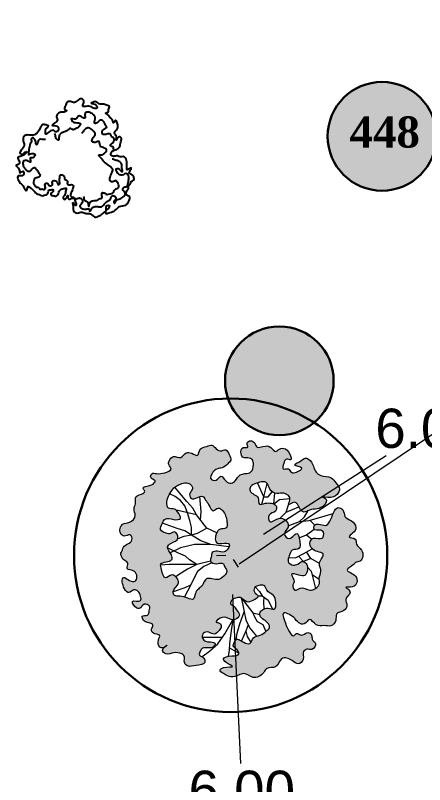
# Model space of a CAD drawing. Header units: metres. Extents: x 180 to 3220, y 13789 to 15035.
# Drawn here: x 728.8 to 734.02, y 14693.54 to 14703.35 of the extents above; entities that cross this region are included whole.
import ezdxf

# ---------------------------------------------------------------- set-up
doc = ezdxf.new("R2010")
doc.units = ezdxf.units.M
doc.header["$MEASUREMENT"] = 0
doc.layers.add('!!!_1. Дендра_Аварийка_Номера_выноски', color=20, linetype='Continuous', lineweight=40)
for name, color, linetype in [('02 Выноски план', 170, 'Continuous'), ('04 Дендроплан (растения)', 7, 'Continuous'), ('04 Дендроплан (существующие растения)', 7, 'Continuous'), ('04 Дендроплан (удаление)', 240, 'Continuous'), ('04 План (существующие кустарники)', 7, 'Continuous'), ('04 Посадки (привязки)', 7, 'Continuous'), ('50 Дендроплан (привязки)', 7, 'Continuous'), ('50 Дендроплан - Деревья вырубаемые', 7, 'Continuous')]:
    doc.layers.add(name, color=color, linetype=linetype)
doc.layers.get('50 Дендроплан - Деревья вырубаемые').off()
doc.styles.get("Standard").update_dxf_attribs({"font": 'arial.ttf'})
doc.dimstyles.get("Standard").update_dxf_attribs({"dimtxt": 0.18, "dimasz": 0.18, "dimexe": 0.18, "dimexo": 0.0625, "dimgap": 0.09, "dimtad": 0, "dimtih": 1, "dimtoh": 1, "dimdec": 4, "dimzin": 0, "dimdsep": 46, "dimtxsty": 'Standard', "dimcen": 0.09, "dimadec": 0, "dimazin": 0, "dimtfac": 1, "dimtdec": 4, "dimtofl": 0, "dimtmove": 0, "dimatfit": 3, "dimfxl": 1, "dimtolj": 1, "dimtzin": 0, "dimarcsym": 0})

# ---------------------------------------------------------------- blocks, each defined once
blk = doc.blocks.new('A$C442D7FB9')
at = {"layer": '04 Дендроплан (удаление)', "lineweight": 30}
h = blk.add_hatch(color=0, dxfattribs=at)
h.dxf.hatch_style = 1
edge = h.paths.add_edge_path()
edge.add_arc((0, 0), 0.5, 0, 360)
at = {"layer": '04 Дендроплан (удаление)', "color": 0, "lineweight": 30}
blk.add_circle((0, 0), 0.5, dxfattribs=at)
blk = doc.blocks.new('A$C1BB61900')
at = {"layer": '04 Дендроплан (растения)', "lineweight": 0, "true_color": 0xd1f3c4}
h = blk.add_hatch(color=254, dxfattribs=at)
h.dxf.hatch_style = 1
h.set_gradient(color1=(178, 204, 102), color2=(212, 233, 180), rotation=120, tint=1, name='SPHERICAL')
edge = h.paths.add_edge_path()
edge.add_spline(control_points=[(-1.3892, -0.0368), (-1.3901, -0.0002), (-1.277, 0.0157), (-1.3633, 0.1359), (-1.194, 0.1182), (-1.204, 0.301), (-1.3105, 0.2675), (-1.4079, 0.1719), (-1.4004, 0.3525), (-1.3195, 0.4395), (-1.2619, 0.3699), (-1.1893, 0.4027), (-1.1757, 0.459), (-1.1541, 0.5616), (-1.304, 0.4986), (-1.2613, 0.5954), (-1.1908, 0.6539), (-1.1447, 0.5505), (-1.0494, 0.5937), (-1.0728, 0.6586), (-1.0809, 0.7331), (-1.1852, 0.7051), (-1.1469, 0.7877), (-1.0997, 0.8113), (-1.0037, 0.8332), (-1.0728, 0.903), (-1.0212, 0.9664), (-0.9315, 0.9648), (-0.9832, 1.0499), (-0.976, 1.1233), (-0.913, 1.1516), (-0.8105, 1.0729), (-0.9603, 1.1682), (-0.8676, 1.2387), (-0.783, 1.1972), (-0.7016, 1.2135), (-0.6306, 1.2598), (-0.6708, 1.3382), (-0.5966, 1.4063), (-0.5084, 1.3737), (-0.379, 1.3843), (-0.3911, 1.2813), (-0.4711, 1.2666), (-0.4442, 1.2028), (-0.4077, 1.154), (-0.3369, 1.1718), (-0.2755, 1.1674), (-0.2316, 1.1033), (-0.318, 1.0904), (-0.3758, 1.0866), (-0.42, 1.0297), (-0.3949, 0.9619), (-0.3175, 0.9583), (-0.2542, 1.0144), (-0.1918, 0.9571), (-0.1505, 0.9079), (-0.1708, 0.8497), (-0.2519, 0.8501), (-0.1523, 0.7695), (-0.0751, 0.7957), (0.0104, 0.843), (0.1041, 0.7685), (0.0389, 0.7034), (0.0226, 0.6441), (-0.0409, 0.6242), (-0.0124, 0.5643), (0.0376, 0.5461), (0.1151, 0.5328), (0.1682, 0.6195), (0.2547, 0.5937), (0.3603, 0.5372), (0.2641, 0.489), (0.2848, 0.4093), (0.346, 0.4015), (0.418, 0.389), (0.4377, 0.4877), (0.5314, 0.5241), (0.5578, 0.6173), (0.5393, 0.7413), (0.4453, 0.6801), (0.3794, 0.7054), (0.3298, 0.7476), (0.3437, 0.8152), (0.4086, 0.8497), (0.4827, 0.9356), (0.3987, 0.9946), (0.3369, 1.0433), (0.2313, 1.0428), (0.2091, 1.1603), (0.1173, 1.1181), (0.0758, 1.0882), (0.0197, 1.0613), (-0.0042, 1.1124), (-0.031, 1.1676), (0.0321, 1.1953), (0.0664, 1.2814), (-0.0488, 1.2818), (-0.1802, 1.2924), (-0.1151, 1.3775), (0.0159, 1.4327), (-0.1352, 1.4109), (-0.2301, 1.4563), (-0.1389, 1.5132), (-0.0718, 1.5629), (0.0232, 1.5373), (0.1198, 1.4962), (0.217, 1.6051), (0.3446, 1.5403), (0.4005, 1.4362), (0.5358, 1.4808), (0.5755, 1.3037), (0.7198, 1.3587), (0.7952, 1.4469), (0.8934, 1.3661), (0.8495, 1.2735), (0.9244, 1.2303), (0.9917, 1.2668), (1.0586, 1.1693), (0.9792, 1.1253), (1.0013, 1.0573), (0.9257, 1.0064), (0.8633, 1.0898), (0.7991, 1.0096), (0.7514, 1.0862), (0.6884, 0.982), (0.6659, 0.9125), (0.5979, 0.7152), (0.7763, 0.8173), (0.8152, 0.8986), (0.9112, 0.9384), (0.9749, 0.815), (1.0426, 0.9626), (1.1469, 0.9403), (1.2412, 0.9736), (1.3183, 0.8998), (1.2978, 0.786), (1.4138, 0.7886), (1.4735, 0.7056), (1.4126, 0.6115), (1.5547, 0.541), (1.4089, 0.4565), (1.5865, 0.5028), (1.6322, 0.314), (1.4144, 0.2638), (1.5515, 0.2081), (1.5911, 0.1528), (1.6858, 0.1604), (1.7054, -0.0002), (1.5959, -0.0485), (1.6217, -0.1529), (1.4845, -0.1566), (1.5853, -0.2165), (1.632, -0.2866), (1.5695, -0.3819), (1.4626, -0.4123), (1.4787, -0.5145), (1.3875, -0.5661), (1.3125, -0.4526), (1.2654, -0.2902), (1.1539, -0.3517), (1.0809, -0.3492), (1.0661, -0.2632), (1.1474, -0.2799), (1.216, -0.2452), (1.1801, -0.1261), (1.0779, -0.1973), (1.0056, -0.1228), (1.0323, -0.0304), (1.1044, 0.0028), (1.2259, 0.0329), (1.0944, 0.1471), (1.1644, 0.2528), (1.1062, 0.3333), (1.1295, 0.4167), (1.0684, 0.4772), (0.9724, 0.503), (0.8882, 0.4264), (0.7969, 0.5093), (0.7588, 0.4161), (0.8222, 0.365), (0.7213, 0.2448), (0.8584, 0.2933), (0.9414, 0.319), (0.9777, 0.2308), (0.9761, 0.1625), (0.9177, 0.1014), (0.858, 0.1519), (0.7885, 0.1732), (0.7111, 0.1158), (0.7517, 0.0388), (0.775, -0.0525), (0.8947, -0.0242), (0.8919, -0.1296), (0.8865, -0.1816), (0.856, -0.2796), (0.7687, -0.1318), (0.6659, -0.2532), (0.7644, -0.3096), (0.7452, -0.3971), (0.6787, -0.4572), (0.6002, -0.4322), (0.5059, -0.3779), (0.4942, -0.521), (0.606, -0.5121), (0.6253, -0.6173), (0.5424, -0.6438), (0.4785, -0.6501), (0.3744, -0.6122), (0.4078, -0.7556), (0.2709, -0.7704), (0.2901, -0.8809), (0.3722, -0.9021), (0.438, -0.9242), (0.521, -0.9079), (0.5227, -0.8053), (0.6216, -0.7483), (0.7213, -0.7768), (0.8232, -0.6966), (0.7343, -0.5818), (0.871, -0.6778), (0.8952, -0.5639), (0.9564, -0.49), (1.0389, -0.5449), (1.1333, -0.5346), (1.2227, -0.5673), (1.2741, -0.6658), (1.1558, -0.7059), (1.3384, -0.6594), (1.4014, -0.7127), (1.4392, -0.7959), (1.3823, -0.8601), (1.3273, -0.9553), (1.2122, -0.9457), (1.1105, -1.0212), (1.1145, -1.1305), (1.0088, -1.2196), (0.952, -1.1536), (0.8101, -1.1092), (1.0087, -1.0768), (0.891, -1.0171), (0.8167, -1.0056), (0.7962, -1.0883), (0.697, -1.0487), (0.7294, -1.1427), (0.7589, -1.2103), (0.8432, -1.1603), (0.8104, -1.2811), (0.7559, -1.344), (0.6763, -1.3295), (0.6241, -1.2752), (0.5746, -1.3767), (0.4874, -1.3756), (0.3941, -1.3444), (0.3766, -1.4199), (0.3272, -1.4615), (0.2555, -1.4271), (0.3059, -1.3468), (0.1967, -1.389), (0.1797, -1.2928), (0.2144, -1.2266), (0.2786, -1.2371), (0.3413, -1.2094), (0.3467, -1.13), (0.3242, -1.0379), (0.2344, -1.0336), (0.1518, -1.0236), (0.1164, -0.9519), (0.045, -0.9074), (-0.0268, -0.9422), (-0.0759, -1.0516), (-0.13, -0.943), (-0.2308, -0.9818), (-0.1874, -1.0635), (-0.1358, -1.1175), (-0.0465, -1.1144), (0.0056, -1.1613), (0.0735, -1.2139), (0.0353, -1.2821), (0.0094, -1.3709), (-0.0807, -1.3153), (-0.1296, -1.3744), (-0.1775, -1.4289), (-0.2477, -1.3896), (-0.3415, -1.3963), (-0.3482, -1.2613), (-0.4364, -1.3275), (-0.52, -1.3501), (-0.5725, -1.2437), (-0.6726, -1.3165), (-0.7334, -1.2481), (-0.7453, -1.1848), (-0.6812, -1.119), (-0.8096, -1.0838), (-0.8787, -1.0753), (-0.9612, -1.1007), (-0.9917, -1.0233), (-0.891, -0.9991), (-0.9798, -0.9165), (-1.1101, -0.9336), (-1.0235, -0.8293), (-1.2101, -0.8349), (-1.1702, -0.7154), (-1.2213, -0.6438), (-1.1696, -0.5521), (-1.2607, -0.4629), (-1.361, -0.4779), (-1.4008, -0.4055), (-1.4005, -0.3429), (-1.3452, -0.2832), (-1.2757, -0.342), (-1.2312, -0.2622), (-1.2861, -0.2058), (-1.3613, -0.1864), (-1.3788, -0.1206), (-1.4122, -0.0719), (-1.389, -0.0477), (-1.3892, -0.0368)], knot_values=[0, 0, 0, 0, 0.144623, 0.231167, 0.368861, 0.533358, 0.626687, 0.740408, 0.935226, 1.031861, 1.128241, 1.198256, 1.294402, 1.368689, 1.507955, 1.574673, 1.679777, 1.79119, 1.883627, 1.959993, 2.039207, 2.131319, 2.201489, 2.277769, 2.379891, 2.45347, 2.54984, 2.629417, 2.713756, 2.836131, 2.877797, 2.974434, 3.098533, 3.174839, 3.310795, 3.448506, 3.489216, 3.62255, 3.689433, 3.833718, 3.988827, 4.05943, 4.152735, 4.217846, 4.281087, 4.383199, 4.466591, 4.525335, 4.60464, 4.706041, 4.777196, 4.850967, 4.941557, 5.035937, 5.13954, 5.219117, 5.28068, 5.339424, 5.435055, 5.564599, 5.681514, 5.792988, 5.892227, 5.976975, 6.036908, 6.095646, 6.173749, 6.252212, 6.380922, 6.484525, 6.602635, 6.692872, 6.777965, 6.844717, 6.928444, 7.02051, 7.167213, 7.282, 7.407383, 7.507264, 7.609206, 7.678412, 7.741177, 7.842553, 7.980652, 8.063007, 8.187574, 8.307662, 8.420868, 8.524456, 8.606097, 8.65359, 8.733663, 8.78115, 8.875736, 8.947733, 9.070923, 9.223371, 9.297752, 9.425798, 9.577891, 9.656402, 9.742281, 9.880076, 10.010368, 10.101704, 10.271449, 10.469408, 10.556507, 10.704089, 10.878467, 11.055291, 11.171089, 11.284149, 11.417731, 11.482645, 11.567427, 11.68373, 11.77169, 11.843492, 11.921933, 12.039354, 12.124248, 12.185085, 12.279334, 12.442083, 12.611011, 12.797738, 12.921046, 13.015017, 13.129765, 13.27535, 13.406716, 13.521304, 13.644281, 13.753137, 13.886642, 13.991763, 14.093139, 14.248215, 14.338926, 14.451134, 14.636917, 14.813923, 14.953979, 15.006047, 15.083831, 15.270441, 15.402543, 15.48891, 15.598301, 15.682028, 15.794092, 15.927518, 16.058446, 16.173604, 16.260996, 16.378012, 16.633999, 16.747204, 16.817387, 16.885538, 16.980265, 17.054418, 17.157369, 17.299589, 17.380857, 17.502298, 17.608515, 17.708493, 17.875073, 18.018008, 18.132164, 18.220812, 18.330672, 18.42764, 18.594846, 18.685597, 18.781631, 18.83834, 18.974753, 19.095535, 19.196942, 19.302834, 19.396624, 19.471771, 19.573189, 19.64865, 19.757506, 19.853667, 19.959896, 20.083661, 20.173311, 20.285247, 20.335982, 20.497146, 20.604648, 20.73546, 20.822811, 20.919446, 21.052361, 21.138111, 21.251311, 21.378508, 21.468801, 21.559641, 21.663684, 21.760796, 21.866457, 22.044178, 22.114637, 22.23047, 22.341438, 22.400666, 22.529106, 22.668332, 22.783263, 22.938439, 23.01956, 23.126312, 23.267144, 23.355432, 23.45979, 23.589203, 23.728577, 23.835857, 23.898351, 24.043906, 24.189962, 24.256212, 24.371649, 24.490581, 24.67199, 24.766696, 24.956099, 25.083087, 25.169948, 25.292933, 25.419422, 25.526836, 25.615518, 25.691414, 25.778638, 25.869312, 25.961297, 26.024928, 26.121298, 26.263466, 26.360434, 26.407027, 26.517617, 26.650303, 26.74818, 26.826653, 26.905094, 26.978885, 27.046871, 27.126191, 27.241376, 27.314599, 27.389769, 27.472839, 27.551312, 27.683547, 27.788448, 27.871841, 27.999501, 28.077604, 28.175679, 28.291585, 28.394565, 28.492933, 28.567087, 28.697918, 28.77954, 28.894137, 28.975271, 29.07451, 29.169691, 29.264917, 29.370694, 29.435998, 29.525045, 29.645134, 29.756428, 29.862319, 29.956635, 30.074745, 30.200153, 30.306664, 30.366297, 30.449133, 30.570729, 30.713328, 30.79014, 30.852634, 30.945669, 31.037541, 31.189615, 31.243213, 31.410359, 31.536232, 31.621622, 31.733558, 31.886269, 32.00739, 32.09115, 32.172123, 32.250875, 32.347965, 32.418568, 32.512539, 32.612542, 32.705135, 32.769699, 32.813194, 32.813194, 32.813194, 32.813194], degree=3, periodic=0)
edge = h.paths.add_edge_path(flags=16)
edge.add_spline(control_points=[(-0.6955, -0.8808), (-0.7146, -0.8576), (-0.7531, -0.8073), (-0.7881, -0.7296), (-0.7835, -0.6176), (-0.6908, -0.6324), (-0.6435, -0.5788), (-0.5871, -0.4803), (-0.7207, -0.4838), (-0.8139, -0.5269), (-0.8551, -0.44), (-0.9022, -0.3598), (-0.8183, -0.3194), (-0.7559, -0.3009), (-0.6907, -0.3565), (-0.6294, -0.2167), (-0.7457, -0.2045), (-0.8282, -0.1281), (-0.7528, -0.0615), (-0.7367, 0.0648), (-0.9226, 0.0307), (-0.8814, 0.1552), (-0.8676, 0.2943), (-0.7632, 0.1936), (-0.6963, 0.252), (-0.6613, 0.3468), (-0.7626, 0.3945), (-0.7492, 0.4959), (-0.6529, 0.4856), (-0.5883, 0.5122), (-0.4877, 0.5626), (-0.4793, 0.462), (-0.4351, 0.4087), (-0.3637, 0.3705), (-0.3404, 0.2642), (-0.2439, 0.2945), (-0.1583, 0.3116), (-0.0885, 0.2601), (-0.0452, 0.1918), (-0.0857, 0.1538), (-0.0922, 0.067), (-0.1974, 0.1211), (-0.2745, 0.0647), (-0.2422, 0.0102), (-0.2451, -0.0568), (-0.1571, -0.0693), (-0.0861, -0.0289), (-0.0281, -0.0789), (0.0089, -0.1624), (-0.0986, -0.1568), (-0.1828, -0.1562), (-0.1901, -0.2364), (-0.1678, -0.2923), (-0.1245, -0.3531), (-0.0256, -0.3305), (-0.0263, -0.433), (-0.0366, -0.5064), (-0.0703, -0.5703), (-0.1331, -0.6295), (-0.2087, -0.5435), (-0.2434, -0.6603), (-0.2855, -0.7079), (-0.3197, -0.7837), (-0.3944, -0.7503), (-0.4859, -0.7246), (-0.4958, -0.8252), (-0.4359, -0.8626), (-0.4603, -0.9192), (-0.5078, -0.9565), (-0.5823, -0.9481), (-0.6425, -0.9159), (-0.6827, -0.8963), (-0.6955, -0.8808)], knot_values=[0, 0, 0, 0, 0.119147, 0.244704, 0.355195, 0.456841, 0.525213, 0.64652, 0.761794, 0.906015, 0.999107, 1.102214, 1.21292, 1.287506, 1.35766, 1.479239, 1.62773, 1.713089, 1.858081, 1.936445, 2.136108, 2.227757, 2.383509, 2.506371, 2.592801, 2.687321, 2.856666, 2.919037, 3.017629, 3.155387, 3.246677, 3.353704, 3.442539, 3.52579, 3.669986, 3.756325, 3.869148, 4.011227, 4.081037, 4.138722, 4.206699, 4.365743, 4.440415, 4.505889, 4.585073, 4.671725, 4.788569, 4.878809, 4.948708, 5.073582, 5.166391, 5.253695, 5.327262, 5.415765, 5.519566, 5.621336, 5.725491, 5.831081, 5.911981, 6.005594, 6.125346, 6.227321, 6.306075, 6.391977, 6.508685, 6.596002, 6.686109, 6.737432, 6.809051, 6.915906, 7.005912, 7.085383, 7.085383, 7.085383, 7.085383], degree=3, periodic=0)
at = {"layer": '04 Дендроплан (растения)', "lineweight": 0}
for p, q in [((-0.4269, 1.2762), (-0.3266, 1.2103)), ((-0.0711, 1.2076), (-0.0899, 1.2866)), ((-0.3266, 1.2103), (-0.2141, 1.1223)), ((-0.0643, 1.1239), (-0.0711, 1.2076)), ((-0.0687, 1.1786), (0.0491, 1.2513)), ((-0.2141, 1.1223), (-0.12, 0.9954)), ((-0.0357, 0.9604), (-0.0643, 1.1239)), ((0.1546, 0.9644), (0.0888, 1.0979)), ((0.1659, 1.0443), (0.2077, 1.1228)), ((-0.1561, 1.044), (-0.4089, 1.0316)), ((-0.12, 0.9954), (-0.0085, 0.823)), ((0.0227, 1.0755), (0.0386, 0.9957)), ((0.0386, 0.9957), (0.0768, 0.8783)), ((0.1492, 0.9755), (0.1659, 1.0443)), ((0.2029, 0.9396), (0.2833, 1.0446)), ((0.3714, 0.9005), (0.4038, 0.9918)), ((-0.0085, 0.823), (-0.0357, 0.9604)), ((0.1852, 0.8967), (0.1546, 0.9644)), ((0.1585, 0.8319), (0.2029, 0.9396)), ((0.2993, 0.858), (0.3714, 0.9005)), ((0.0768, 0.8783), (0.1411, 0.7263)), ((0.1411, 0.7263), (0.1585, 0.8319)), ((0.2521, 0.7461), (0.269, 0.7986)), ((0.269, 0.7986), (0.2993, 0.858)), ((0.1286, 0.6414), (0.1411, 0.7263)), ((0.1815, 0.6469), (0.2521, 0.7461)), ((0.2521, 0.7461), (0.3367, 0.7722)), ((0.3931, 0.6146), (0.3942, 0.7022)), ((0.4543, 0.5917), (0.5041, 0.712)), ((0.1091, 0.5494), (0.1815, 0.6469)), ((0.1091, 0.5494), (0.1286, 0.6414)), ((0.3807, 0.5339), (0.4543, 0.5917)), ((0.401, 0.5498), (0.3931, 0.6146)), ((-0.5302, 0.3609), (-0.6136, 0.5033)), ((0.3252, 0.5337), (0.3807, 0.5339)), ((0.3481, 0.4758), (0.3807, 0.5339)), ((-0.6045, 0.3865), (-0.7526, 0.4313)), ((0.2942, 0.4178), (0.3481, 0.4758)), ((1.02, 0.2481), (1.0627, 0.472)), ((-0.5286, 0.3581), (-0.6045, 0.3865)), ((-0.4863, 0.2841), (-0.5302, 0.3609)), ((1.028, 0.2901), (1.1168, 0.3547)), ((-0.6744, 0.2203), (-0.7105, 0.244)), ((-0.5561, 0.1499), (-0.6744, 0.2203)), ((-0.431, 0.1882), (-0.4863, 0.2841)), ((0.9749, 0.1963), (1.02, 0.2481)), ((-0.4381, 0.0992), (-0.5948, 0.0917)), ((-0.4381, 0.0992), (-0.5561, 0.1499)), ((-0.4381, 0.0992), (-0.5289, 0.0332)), ((-0.2605, 0.0618), (-0.4381, 0.0992)), ((-0.3466, 0.1271), (-0.431, 0.1882)), ((-0.2441, 0.0839), (-0.3466, 0.1271)), ((0.8663, 0.0511), (0.9246, 0.1214)), ((1.0203, 0.0865), (0.9246, 0.1214)), ((1.1294, 0.1567), (1.0203, 0.0865)), ((-0.7895, 0.0816), (-0.8992, 0.0869)), ((-0.5948, 0.0917), (-0.7895, 0.0816)), ((-0.5289, 0.0332), (-0.5777, -0.0147)), ((0.7386, 0.0622), (0.8266, 0.0705)), ((0.8266, 0.0705), (0.9338, 0.0182)), ((0.9338, 0.0182), (0.9955, -0.0119)), ((1.0203, 0.0865), (0.9689, 0.0011)), ((-0.6659, -0.057), (-0.8015, -0.1326)), ((-0.6365, -0.1249), (-0.7707, -0.0675)), ((-0.5777, -0.0147), (-0.6659, -0.057)), ((0.9955, -0.0119), (1.0451, -0.0354)), ((-0.4565, -0.1593), (-0.6365, -0.1249)), ((-0.2476, -0.1474), (-0.4565, -0.1593)), ((-0.2476, -0.1474), (-0.3712, -0.2034)), ((-0.0154, -0.1107), (-0.2476, -0.1474)), ((0.884, -0.1831), (0.9791, -0.2192)), ((0.9791, -0.2192), (1.0463, -0.1604)), ((-0.5846, -0.2678), (-0.665, -0.2394)), ((-0.4871, -0.2779), (-0.5846, -0.2678)), ((-0.4871, -0.2779), (-0.5705, -0.339)), ((-0.3712, -0.2034), (-0.4871, -0.2779)), ((-0.415, -0.2959), (-0.4871, -0.2779)), ((-0.4871, -0.2779), (-0.4835, -0.3796)), ((0.9791, -0.2192), (1.0799, -0.2847)), ((-0.6665, -0.3722), (-0.851, -0.4507)), ((-0.5705, -0.339), (-0.6665, -0.3722)), ((-0.4835, -0.3796), (-0.4987, -0.4673)), ((-0.3482, -0.3271), (-0.415, -0.2959)), ((-0.2872, -0.3605), (-0.4116, -0.537)), ((-0.2872, -0.3605), (-0.3482, -0.3271)), ((-0.1636, -0.2945), (-0.2872, -0.3605)), ((0.7522, -0.3406), (0.8969, -0.3917)), ((0.8969, -0.3917), (0.9627, -0.4495)), ((0.8969, -0.3917), (1.0215, -0.3999)), ((1.0296, -0.4018), (1.0898, -0.3378)), ((-0.4987, -0.4673), (-0.5247, -0.5674)), ((-0.3651, -0.4711), (-0.3524, -0.5759)), ((0.6475, -0.4426), (0.7342, -0.5169)), ((0.9627, -0.4495), (1.015, -0.5248)), ((-0.5216, -0.5665), (-0.6095, -0.5929)), ((-0.5247, -0.5674), (-0.5579, -0.6562)), ((-0.4116, -0.537), (-0.5216, -0.5665)), ((-0.4116, -0.537), (-0.4538, -0.6204)), ((-0.3524, -0.5759), (-0.3542, -0.6686)), ((0.7342, -0.5169), (0.8982, -0.5782)), ((0.7342, -0.5169), (0.7656, -0.6115)), ((-0.6095, -0.5929), (-0.6674, -0.6044)), ((-0.5579, -0.6562), (-0.6088, -0.7261)), ((-0.4538, -0.6204), (-0.5265, -0.7119)), ((-0.3542, -0.6686), (-0.3605, -0.765)), ((0.4255, -0.6328), (0.4555, -0.7248)), ((0.5797, -0.6302), (0.5984, -0.7683)), ((0.5797, -0.6302), (0.6566, -0.6818)), ((0.6566, -0.6818), (0.7902, -0.6878)), ((-0.674, -0.7797), (-0.7432, -0.8166)), ((-0.6088, -0.7261), (-0.674, -0.7797)), ((-0.5265, -0.7119), (-0.593, -0.7925)), ((0.4555, -0.7248), (0.3821, -0.9061)), ((0.4555, -0.7248), (0.514, -0.7243)), ((0.4555, -0.7248), (0.5074, -0.896)), ((0.514, -0.7243), (0.5658, -0.7865)), ((-0.593, -0.7925), (-0.6723, -0.9003))]:
    blk.add_line(p, q, dxfattribs=at)
at = {"layer": '04 Дендроплан (растения)', "color": 79, "lineweight": 0, "true_color": 0x384020}
blk.add_line((1.0215, -0.3999), (1.3322, -0.4729), dxfattribs=at)
blk.add_open_spline([(-1.3892, -0.0368), (-1.3901, -0.0002), (-1.277, 0.0157), (-1.3633, 0.1359), (-1.194, 0.1182), (-1.204, 0.301), (-1.3105, 0.2675), (-1.4079, 0.1719), (-1.4004, 0.3525), (-1.3195, 0.4395), (-1.2619, 0.3699), (-1.1893, 0.4027), (-1.1757, 0.459), (-1.1541, 0.5616), (-1.304, 0.4986), (-1.2613, 0.5954), (-1.1908, 0.6539), (-1.1447, 0.5505), (-1.0494, 0.5937), (-1.0728, 0.6586), (-1.0809, 0.7331), (-1.1852, 0.7051), (-1.1469, 0.7877), (-1.0997, 0.8113), (-1.0037, 0.8332), (-1.0728, 0.903), (-1.0212, 0.9664), (-0.9315, 0.9648), (-0.9832, 1.0499), (-0.976, 1.1233), (-0.913, 1.1516), (-0.8105, 1.0729), (-0.9603, 1.1682), (-0.8676, 1.2387), (-0.783, 1.1972), (-0.7016, 1.2135), (-0.6306, 1.2598), (-0.6708, 1.3382), (-0.5966, 1.4063), (-0.5084, 1.3737), (-0.379, 1.3843), (-0.3911, 1.2813), (-0.4711, 1.2666), (-0.4442, 1.2028), (-0.4077, 1.154), (-0.3369, 1.1718), (-0.2755, 1.1674), (-0.2316, 1.1033), (-0.318, 1.0904), (-0.3758, 1.0866), (-0.42, 1.0297), (-0.3949, 0.9619), (-0.3175, 0.9583), (-0.2542, 1.0144), (-0.1918, 0.9571), (-0.1505, 0.9079), (-0.1708, 0.8497), (-0.2519, 0.8501), (-0.1523, 0.7695), (-0.0751, 0.7957), (0.0104, 0.843), (0.1041, 0.7685), (0.0389, 0.7034), (0.0226, 0.6441), (-0.0409, 0.6242), (-0.0124, 0.5643), (0.0376, 0.5461), (0.1151, 0.5328), (0.1682, 0.6195), (0.2547, 0.5937), (0.3603, 0.5372), (0.2641, 0.489), (0.2848, 0.4093), (0.346, 0.4015), (0.418, 0.389), (0.4377, 0.4877), (0.5314, 0.5241), (0.5578, 0.6173), (0.5393, 0.7413), (0.4453, 0.6801), (0.3794, 0.7054), (0.3298, 0.7476), (0.3437, 0.8152), (0.4086, 0.8497), (0.4827, 0.9356), (0.3987, 0.9946), (0.3369, 1.0433), (0.2313, 1.0428), (0.2091, 1.1603), (0.1173, 1.1181), (0.0758, 1.0882), (0.0197, 1.0613), (-0.0042, 1.1124), (-0.031, 1.1676), (0.0321, 1.1953), (0.0664, 1.2814), (-0.0488, 1.2818), (-0.1802, 1.2924), (-0.1151, 1.3775), (0.0159, 1.4327), (-0.1352, 1.4109), (-0.2301, 1.4563), (-0.1389, 1.5132), (-0.0718, 1.5629), (0.0232, 1.5373), (0.1198, 1.4962), (0.217, 1.6051), (0.3446, 1.5403), (0.4005, 1.4362), (0.5358, 1.4808), (0.5755, 1.3037), (0.7198, 1.3587), (0.7952, 1.4469), (0.8934, 1.3661), (0.8495, 1.2735), (0.9244, 1.2303), (0.9917, 1.2668), (1.0586, 1.1693), (0.9792, 1.1253), (1.0013, 1.0573), (0.9257, 1.0064), (0.8633, 1.0898), (0.7991, 1.0096), (0.7514, 1.0862), (0.6884, 0.982), (0.6659, 0.9125), (0.5979, 0.7152), (0.7763, 0.8173), (0.8152, 0.8986), (0.9112, 0.9384), (0.9749, 0.815), (1.0426, 0.9626), (1.1469, 0.9403), (1.2412, 0.9736), (1.3183, 0.8998), (1.2978, 0.786), (1.4138, 0.7886), (1.4735, 0.7056), (1.4126, 0.6115), (1.5547, 0.541), (1.4089, 0.4565), (1.5865, 0.5028), (1.6322, 0.314), (1.4144, 0.2638), (1.5515, 0.2081), (1.5911, 0.1528), (1.6858, 0.1604), (1.7054, -0.0002), (1.5959, -0.0485), (1.6217, -0.1529), (1.4845, -0.1566), (1.5853, -0.2165), (1.632, -0.2866), (1.5695, -0.3819), (1.4626, -0.4123), (1.4787, -0.5145), (1.3875, -0.5661), (1.3125, -0.4526), (1.2654, -0.2902), (1.1539, -0.3517), (1.0809, -0.3492), (1.0661, -0.2632), (1.1474, -0.2799), (1.216, -0.2452), (1.1801, -0.1261), (1.0779, -0.1973), (1.0056, -0.1228), (1.0323, -0.0304), (1.1044, 0.0028), (1.2259, 0.0329), (1.0944, 0.1471), (1.1644, 0.2528), (1.1062, 0.3333), (1.1295, 0.4167), (1.0684, 0.4772), (0.9724, 0.503), (0.8882, 0.4264), (0.7969, 0.5093), (0.7588, 0.4161), (0.8222, 0.365), (0.7213, 0.2448), (0.8584, 0.2933), (0.9414, 0.319), (0.9777, 0.2308), (0.9761, 0.1625), (0.9177, 0.1014), (0.858, 0.1519), (0.7885, 0.1732), (0.7111, 0.1158), (0.7517, 0.0388), (0.775, -0.0525), (0.8947, -0.0242), (0.8919, -0.1296), (0.8865, -0.1816), (0.856, -0.2796), (0.7687, -0.1318), (0.6659, -0.2532), (0.7644, -0.3096), (0.7452, -0.3971), (0.6787, -0.4572), (0.6002, -0.4322), (0.5059, -0.3779), (0.4942, -0.521), (0.606, -0.5121), (0.6253, -0.6173), (0.5424, -0.6438), (0.4785, -0.6501), (0.3744, -0.6122), (0.4078, -0.7556), (0.2709, -0.7704), (0.2901, -0.8809), (0.3722, -0.9021), (0.438, -0.9242), (0.521, -0.9079), (0.5227, -0.8053), (0.6216, -0.7483), (0.7213, -0.7768), (0.8232, -0.6966), (0.7343, -0.5818), (0.871, -0.6778), (0.8952, -0.5639), (0.9564, -0.49), (1.0389, -0.5449), (1.1333, -0.5346), (1.2227, -0.5673), (1.2741, -0.6658), (1.1558, -0.7059), (1.3384, -0.6594), (1.4014, -0.7127), (1.4392, -0.7959), (1.3823, -0.8601), (1.3273, -0.9553), (1.2122, -0.9457), (1.1105, -1.0212), (1.1145, -1.1305), (1.0088, -1.2196), (0.952, -1.1536), (0.8101, -1.1092), (1.0087, -1.0768), (0.891, -1.0171), (0.8167, -1.0056), (0.7962, -1.0883), (0.697, -1.0487), (0.7294, -1.1427), (0.7589, -1.2103), (0.8432, -1.1603), (0.8104, -1.2811), (0.7559, -1.344), (0.6763, -1.3295), (0.6241, -1.2752), (0.5746, -1.3767), (0.4874, -1.3756), (0.3941, -1.3444), (0.3766, -1.4199), (0.3272, -1.4615), (0.2555, -1.4271), (0.3059, -1.3468), (0.1967, -1.389), (0.1797, -1.2928), (0.2144, -1.2266), (0.2786, -1.2371), (0.3413, -1.2094), (0.3467, -1.13), (0.3242, -1.0379), (0.2344, -1.0336), (0.1518, -1.0236), (0.1164, -0.9519), (0.045, -0.9074), (-0.0268, -0.9422), (-0.0759, -1.0516), (-0.13, -0.943), (-0.2308, -0.9818), (-0.1874, -1.0635), (-0.1358, -1.1175), (-0.0465, -1.1144), (0.0056, -1.1613), (0.0735, -1.2139), (0.0353, -1.2821), (0.0094, -1.3709), (-0.0807, -1.3153), (-0.1296, -1.3744), (-0.1775, -1.4289), (-0.2477, -1.3896), (-0.3415, -1.3963), (-0.3482, -1.2613), (-0.4364, -1.3275), (-0.52, -1.3501), (-0.5725, -1.2437), (-0.6726, -1.3165), (-0.7334, -1.2481), (-0.7453, -1.1848), (-0.6812, -1.119), (-0.8096, -1.0838), (-0.8787, -1.0753), (-0.9612, -1.1007), (-0.9917, -1.0233), (-0.891, -0.9991), (-0.9798, -0.9165), (-1.1101, -0.9336), (-1.0235, -0.8293), (-1.2101, -0.8349), (-1.1702, -0.7154), (-1.2213, -0.6438), (-1.1696, -0.5521), (-1.2607, -0.4629), (-1.361, -0.4779), (-1.4008, -0.4055), (-1.4005, -0.3429), (-1.3452, -0.2832), (-1.2757, -0.342), (-1.2312, -0.2622), (-1.2861, -0.2058), (-1.3613, -0.1864), (-1.3788, -0.1206), (-1.4122, -0.0719), (-1.389, -0.0477), (-1.3892, -0.0368)], degree=3, knots=[0, 0, 0, 0, 0.144623, 0.231167, 0.368861, 0.533358, 0.626687, 0.740408, 0.935226, 1.031861, 1.128241, 1.198256, 1.294402, 1.368689, 1.507955, 1.574673, 1.679777, 1.79119, 1.883627, 1.959993, 2.039207, 2.131319, 2.201489, 2.277769, 2.379891, 2.45347, 2.54984, 2.629417, 2.713756, 2.836131, 2.877797, 2.974434, 3.098533, 3.174839, 3.310795, 3.448506, 3.489216, 3.62255, 3.689433, 3.833718, 3.988827, 4.05943, 4.152735, 4.217846, 4.281087, 4.383199, 4.466591, 4.525335, 4.60464, 4.706041, 4.777196, 4.850967, 4.941557, 5.035937, 5.13954, 5.219117, 5.28068, 5.339424, 5.435055, 5.564599, 5.681514, 5.792988, 5.892227, 5.976975, 6.036908, 6.095646, 6.173749, 6.252212, 6.380922, 6.484525, 6.602635, 6.692872, 6.777965, 6.844717, 6.928444, 7.02051, 7.167213, 7.282, 7.407383, 7.507264, 7.609206, 7.678412, 7.741177, 7.842553, 7.980652, 8.063007, 8.187574, 8.307662, 8.420868, 8.524456, 8.606097, 8.65359, 8.733663, 8.78115, 8.875736, 8.947733, 9.070923, 9.223371, 9.297752, 9.425798, 9.577891, 9.656402, 9.742281, 9.880076, 10.010368, 10.101704, 10.271449, 10.469408, 10.556507, 10.704089, 10.878467, 11.055291, 11.171089, 11.284149, 11.417731, 11.482645, 11.567427, 11.68373, 11.77169, 11.843492, 11.921933, 12.039354, 12.124248, 12.185085, 12.279334, 12.442083, 12.611011, 12.797738, 12.921046, 13.015017, 13.129765, 13.27535, 13.406716, 13.521304, 13.644281, 13.753137, 13.886642, 13.991763, 14.093139, 14.248215, 14.338926, 14.451134, 14.636917, 14.813923, 14.953979, 15.006047, 15.083831, 15.270441, 15.402543, 15.48891, 15.598301, 15.682028, 15.794092, 15.927518, 16.058446, 16.173604, 16.260996, 16.378012, 16.633999, 16.747204, 16.817387, 16.885538, 16.980265, 17.054418, 17.157369, 17.299589, 17.380857, 17.502298, 17.608515, 17.708493, 17.875073, 18.018008, 18.132164, 18.220812, 18.330672, 18.42764, 18.594846, 18.685597, 18.781631, 18.83834, 18.974753, 19.095535, 19.196942, 19.302834, 19.396624, 19.471771, 19.573189, 19.64865, 19.757506, 19.853667, 19.959896, 20.083661, 20.173311, 20.285247, 20.335982, 20.497146, 20.604648, 20.73546, 20.822811, 20.919446, 21.052361, 21.138111, 21.251311, 21.378508, 21.468801, 21.559641, 21.663684, 21.760796, 21.866457, 22.044178, 22.114637, 22.23047, 22.341438, 22.400666, 22.529106, 22.668332, 22.783263, 22.938439, 23.01956, 23.126312, 23.267144, 23.355432, 23.45979, 23.589203, 23.728577, 23.835857, 23.898351, 24.043906, 24.189962, 24.256212, 24.371649, 24.490581, 24.67199, 24.766696, 24.956099, 25.083087, 25.169948, 25.292933, 25.419422, 25.526836, 25.615518, 25.691414, 25.778638, 25.869312, 25.961297, 26.024928, 26.121298, 26.263466, 26.360434, 26.407027, 26.517617, 26.650303, 26.74818, 26.826653, 26.905094, 26.978885, 27.046871, 27.126191, 27.241376, 27.314599, 27.389769, 27.472839, 27.551312, 27.683547, 27.788448, 27.871841, 27.999501, 28.077604, 28.175679, 28.291585, 28.394565, 28.492933, 28.567087, 28.697918, 28.77954, 28.894137, 28.975271, 29.07451, 29.169691, 29.264917, 29.370694, 29.435998, 29.525045, 29.645134, 29.756428, 29.862319, 29.956635, 30.074745, 30.200153, 30.306664, 30.366297, 30.449133, 30.570729, 30.713328, 30.79014, 30.852634, 30.945669, 31.037541, 31.189615, 31.243213, 31.410359, 31.536232, 31.621622, 31.733558, 31.886269, 32.00739, 32.09115, 32.172123, 32.250875, 32.347965, 32.418568, 32.512539, 32.612542, 32.705135, 32.769699, 32.813194, 32.813194, 32.813194, 32.813194], dxfattribs=at)
at = {"layer": '04 Дендроплан (растения)', "lineweight": 0}
blk.add_open_spline([(-0.6955, -0.8808), (-0.7146, -0.8576), (-0.7531, -0.8073), (-0.7881, -0.7296), (-0.7835, -0.6176), (-0.6908, -0.6324), (-0.6435, -0.5788), (-0.5871, -0.4803), (-0.7207, -0.4838), (-0.8139, -0.5269), (-0.8551, -0.44), (-0.9022, -0.3598), (-0.8183, -0.3194), (-0.7559, -0.3009), (-0.6907, -0.3565), (-0.6294, -0.2167), (-0.7457, -0.2045), (-0.8282, -0.1281), (-0.7528, -0.0615), (-0.7367, 0.0648), (-0.9226, 0.0307), (-0.8814, 0.1552), (-0.8676, 0.2943), (-0.7632, 0.1936), (-0.6963, 0.252), (-0.6613, 0.3468), (-0.7626, 0.3945), (-0.7492, 0.4959), (-0.6529, 0.4856), (-0.5883, 0.5122), (-0.4877, 0.5626), (-0.4793, 0.462), (-0.4351, 0.4087), (-0.3637, 0.3705), (-0.3404, 0.2642), (-0.2439, 0.2945), (-0.1583, 0.3116), (-0.0885, 0.2601), (-0.0452, 0.1918), (-0.0857, 0.1538), (-0.0922, 0.067), (-0.1974, 0.1211), (-0.2745, 0.0647), (-0.2422, 0.0102), (-0.2451, -0.0568), (-0.1571, -0.0693), (-0.0861, -0.0289), (-0.0281, -0.0789), (0.0089, -0.1624), (-0.0986, -0.1568), (-0.1828, -0.1562), (-0.1901, -0.2364), (-0.1678, -0.2923), (-0.1245, -0.3531), (-0.0256, -0.3305), (-0.0263, -0.433), (-0.0366, -0.5064), (-0.0703, -0.5703), (-0.1331, -0.6295), (-0.2087, -0.5435), (-0.2434, -0.6603), (-0.2855, -0.7079), (-0.3197, -0.7837), (-0.3944, -0.7503), (-0.4859, -0.7246), (-0.4958, -0.8252), (-0.4359, -0.8626), (-0.4603, -0.9192), (-0.5078, -0.9565), (-0.5823, -0.9481), (-0.6425, -0.9159), (-0.6827, -0.8963), (-0.6955, -0.8808)], degree=3, knots=[0, 0, 0, 0, 0.119147, 0.244704, 0.355195, 0.456841, 0.525213, 0.64652, 0.761794, 0.906015, 0.999107, 1.102214, 1.21292, 1.287506, 1.35766, 1.479239, 1.62773, 1.713089, 1.858081, 1.936445, 2.136108, 2.227757, 2.383509, 2.506371, 2.592801, 2.687321, 2.856666, 2.919037, 3.017629, 3.155387, 3.246677, 3.353704, 3.442539, 3.52579, 3.669986, 3.756325, 3.869148, 4.011227, 4.081037, 4.138722, 4.206699, 4.365743, 4.440415, 4.505889, 4.585073, 4.671725, 4.788569, 4.878809, 4.948708, 5.073582, 5.166391, 5.253695, 5.327262, 5.415765, 5.519566, 5.621336, 5.725491, 5.831081, 5.911981, 6.005594, 6.125346, 6.227321, 6.306075, 6.391977, 6.508685, 6.596002, 6.686109, 6.737432, 6.809051, 6.915906, 7.005912, 7.085383, 7.085383, 7.085383, 7.085383], dxfattribs=at)
blk = doc.blocks.new('A$Cd2c5afdf')
at = {"layer": '04 Дендроплан (существующие растения)', "color": 114}
for points, start_tangent, end_tangent in [([(-0.616, -0.3191), (-0.6311, -0.3515), (-0.6467, -0.3706), (-0.6781, -0.3242), (-0.7107, -0.2856), (-0.7478, -0.2323), (-0.7493, -0.1848), (-0.6988, -0.1819), (-0.6736, -0.1522), (-0.6825, -0.1256), (-0.7255, -0.1433), (-0.733, -0.1078), (-0.773, -0.0485), (-0.7389, -0.0351), (-0.7344, 0.0034), (-0.7537, 0.0509), (-0.7107, 0.0672), (-0.641, 0.1161), (-0.6365, 0.1235), (-0.6469, 0.125), (-0.6929, 0.0924), (-0.724, 0.1027), (-0.7226, 0.125), (-0.6736, 0.1872), (-0.6821, 0.2665), (-0.6689, 0.3272), (-0.625, 0.3378), (-0.5572, 0.3369), (-0.4992, 0.3703), (-0.4621, 0.4356), (-0.4357, 0.469), (-0.3926, 0.4655), (-0.3609, 0.4541), (-0.3882, 0.4215), (-0.397, 0.3732), (-0.3952, 0.3495), (-0.3583, 0.3741), (-0.2826, 0.3881), (-0.2747, 0.3794), (-0.2407, 0.3874), (-0.2322, 0.4141), (-0.2487, 0.4488), (-0.3137, 0.4621), (-0.2791, 0.4907), (-0.2456, 0.5318), (-0.2586, 0.5665), (-0.2413, 0.6066), (-0.2044, 0.6272), (-0.1447, 0.637), (-0.1273, 0.6522), (-0.1501, 0.6587), (-0.1444, 0.7071), (-0.1225, 0.7562), (-0.0792, 0.7637), (-0.0295, 0.752), (0.0171, 0.7819), (0.0401, 0.7969), (0.0711, 0.7969), (0.085, 0.7819), (0.0882, 0.7414), (0.078, 0.7061), (0.117, 0.7019), (0.1872, 0.6964), (0.2465, 0.6756), (0.261, 0.6868), (0.254, 0.7049), (0.2305, 0.7306), (0.1851, 0.7455), (0.2001, 0.753), (0.2455, 0.7626), (0.2978, 0.7306), (0.338, 0.7316), (0.3781, 0.7177), (0.4187, 0.6985), (0.4054, 0.6697), (0.4022, 0.6296), (0.369, 0.6179), (0.3936, 0.5987), (0.4334, 0.5514), (0.4574, 0.5269), (0.4697, 0.4922), (0.4793, 0.5034), (0.4948, 0.5269), (0.5156, 0.4948), (0.5258, 0.442), (0.5103, 0.403), (0.4895, 0.3846), (0.4836, 0.3622), (0.506, 0.32), (0.5029, 0.2715), (0.5461, 0.3157), (0.5701, 0.2926), (0.5624, 0.2485), (0.547, 0.1862), (0.5135, 0.1546), (0.4693, 0.1402), (0.4434, 0.1143), (0.4396, 0.0807), (0.4693, 0.0654), (0.5211, 0.0702), (0.5566, 0.0596), (0.594, 0.0625), (0.6355, 0.0141), (0.6393, -0.0252), (0.6393, -0.0732), (0.6428, -0.106), (0.6937, -0.0805), (0.6844, -0.1161), (0.6717, -0.1484), (0.709, -0.1738), (0.7311, -0.2051), (0.726, -0.2399), (0.6963, -0.2535), (0.6827, -0.2908), (0.6624, -0.3018), (0.6615, -0.331), (0.642, -0.3742), (0.6361, -0.4243), (0.6734, -0.4488), (0.6742, -0.4848), (0.653, -0.5255), (0.6267, -0.556), (0.5453, -0.5746), (0.5062, -0.6104), (0.4434, -0.646), (0.41, -0.6555), (0.371, -0.6623), (0.3718, -0.6021), (0.3744, -0.5707), (0.421, -0.5707), (0.4134, -0.5885), (0.3659, -0.6335), (0.315, -0.6784), (0.2766, -0.6997), (0.2249, -0.7065), (0.2028, -0.6879), (0.1698, -0.6658), (0.122, -0.6649), (0.0686, -0.6471), (0.0355, -0.6522), (-0.0196, -0.6522), (-0.04, -0.631), (-0.0442, -0.5929), (-0.0485, -0.5274), (-0.0129, -0.5621), (-0.0222, -0.4943), (-0.0409, -0.4672), (-0.0799, -0.4765), (-0.1028, -0.4816), (-0.1155, -0.4341), (-0.137, -0.473), (-0.1659, -0.4814), (-0.1743, -0.4611), (-0.1506, -0.423), (-0.1421, -0.3814), (-0.1353, -0.3399), (-0.1693, -0.3464), (-0.1973, -0.3549), (-0.2296, -0.3905), (-0.2372, -0.4227), (-0.2635, -0.4414), (-0.3033, -0.4354), (-0.3254, -0.4303), (-0.3322, -0.4091), (-0.3186, -0.4007), (-0.3025, -0.382), (-0.305, -0.3583), (-0.3305, -0.3608), (-0.3568, -0.3651), (-0.3644, -0.3973), (-0.3754, -0.4168), (-0.3966, -0.4236), (-0.4309, -0.4363), (-0.4657, -0.4296), (-0.4971, -0.416), (-0.5259, -0.3982), (-0.5471, -0.3762), (-0.5819, -0.3414), (-0.616, -0.3191)], (-0.978083, 0.208214), (-0.978083, 0.208214)), ([(0.466, 0.1526), (0.468, 0.1755), (0.4281, 0.2042), (0.4549, 0.2343), (0.4726, 0.2584), (0.4758, 0.2956), (0.4438, 0.3146), (0.4333, 0.3468), (0.385, 0.3481), (0.3432, 0.3442), (0.3229, 0.3671), (0.3314, 0.3984), (0.3824, 0.4408), (0.3628, 0.4724), (0.3308, 0.5214), (0.302, 0.5279), (0.2582, 0.4907), (0.2282, 0.4881), (0.2289, 0.5096), (0.2302, 0.5762), (0.1975, 0.6112), (0.1473, 0.6294), (0.1145, 0.6233), (0.1023, 0.6005), (0.1077, 0.5556), (0.0704, 0.5617), (0.0366, 0.5809), (0.013, 0.5725), (-0.0136, 0.539), (-0.0692, 0.5421), (-0.0624, 0.5208), (-0.0159, 0.4964), (0.0473, 0.4797), (0.0221, 0.436), (-0.016, 0.4169), (-0.0472, 0.4033), (-0.0746, 0.4192), (-0.1096, 0.4017), (-0.1424, 0.3842), (-0.167, 0.3757), (-0.2074, 0.3521), (-0.2256, 0.3202), (-0.2332, 0.2737), (-0.2607, 0.2912), (-0.2728, 0.3285), (-0.2789, 0.3559)], (0.359015, 0.933332), (0.017504, 0.999847)), ([(0.0867, -0.4459), (0.1019, -0.4998), (0.1348, -0.5127), (0.1465, -0.5496), (0.1529, -0.576), (0.1711, -0.5209), (0.2075, -0.5004), (0.2614, -0.4945), (0.2972, -0.4723), (0.3183, -0.467), (0.3241, -0.3996), (0.3585, -0.4054), (0.3901, -0.4207), (0.4253, -0.4107), (0.4552, -0.4049), (0.4892, -0.3568), (0.5326, -0.3334), (0.535, -0.2961), (0.5204, -0.2697), (0.4969, -0.2445), (0.4612, -0.2615), (0.4283, -0.2469), (0.4278, -0.1982), (0.4524, -0.1367), (0.4606, -0.1099), (0.4442, -0.0788), (0.412, -0.0519), (0.3393, 0.0085), (0.3162, 0.0392), (0.281, 0.0809), (0.3227, 0.085), (0.3584, 0.1113), (0.3795, 0.1353), (0.3409, 0.1787), (0.3098, 0.1869), (0.285, 0.2546), (0.2352, 0.244), (0.1989, 0.2528), (0.2082, 0.3038), (0.2376, 0.3454), (0.2058, 0.3932), (0.1507, 0.4295), (0.1132, 0.4172), (0.0809, 0.3785), (0.0614, 0.3562)], (0.290361, -0.956917), (-0.678805, -0.734319)), ([(-0.3982, 0.2753), (-0.442, 0.2821), (-0.4774, 0.2812), (-0.4909, 0.2577), (-0.5153, 0.2122), (-0.5237, 0.2492), (-0.5414, 0.2896), (-0.5607, 0.3022), (-0.5767, 0.2947), (-0.5793, 0.2534), (-0.5944, 0.2248), (-0.6045, 0.1895), (-0.6113, 0.1516), (-0.6155, 0.1138), (-0.6146, 0.091), (-0.591, 0.0961), (-0.554, 0.1003), (-0.5313, 0.0868), (-0.5422, 0.0624), (-0.5591, 0.0469), (-0.5928, 0.0435), (-0.5903, 0.0141), (-0.5911, -0.007), (-0.6197, 0.004), (-0.6467, 0.0141), (-0.6778, 0.0073), (-0.6871, -0.0179), (-0.6778, -0.0667), (-0.6526, -0.102), (-0.6298, -0.1222), (-0.6105, -0.1248), (-0.5844, -0.1147), (-0.5625, -0.0852), (-0.5389, -0.0785), (-0.5145, -0.1012), (-0.4924, -0.1319), (-0.4781, -0.1588), (-0.468, -0.1756), (-0.4739, -0.1916), (-0.4975, -0.2042), (-0.537, -0.2177), (-0.5488, -0.2505), (-0.5497, -0.2894), (-0.5312, -0.3096), (-0.5186, -0.3264), (-0.4933, -0.3273), (-0.4681, -0.3534), (-0.4411, -0.3508), (-0.4268, -0.3576), (-0.4032, -0.3483), (-0.4024, -0.3248), (-0.4058, -0.3037), (-0.3973, -0.281), (-0.3788, -0.2751), (-0.3595, -0.2945), (-0.3393, -0.3105), (-0.3148, -0.3012), (-0.309, -0.2818), (-0.314, -0.2591), (-0.2871, -0.2423), (-0.2568, -0.2549), (-0.2466, -0.2793), (-0.2374, -0.297), (-0.2172, -0.2869), (-0.2205, -0.2558), (-0.2172, -0.2112), (-0.2079, -0.1708), (-0.1843, -0.1725), (-0.1591, -0.1876), (-0.1557, -0.2187), (-0.1322, -0.2373), (-0.1195, -0.2499), (-0.1187, -0.2877), (-0.0997, -0.298), (-0.0711, -0.2938), (-0.0442, -0.3072), (-0.045, -0.3257), (-0.0526, -0.3577), (-0.0761, -0.4074), (-0.0778, -0.4368), (-0.061, -0.4519), (-0.0391, -0.4562), (-0.0164, -0.4764), (0.0064, -0.473), (0.0451, -0.4671), (0.0678, -0.4865), (0.0731, -0.5153), (0.0554, -0.5439), (0.0411, -0.5717), (0.0512, -0.5902), (0.0714, -0.602), (0.1186, -0.6079), (0.1591, -0.608), (0.1641, -0.6333), (0.1818, -0.6148), (0.2104, -0.5836), (0.2693, -0.5761), (0.3182, -0.5777), (0.3418, -0.5559), (0.3746, -0.518), (0.417, -0.4918), (0.4338, -0.4683), (0.4507, -0.4388), (0.4742, -0.4363), (0.4961, -0.4548), (0.4978, -0.48), (0.4734, -0.5179), (0.4835, -0.5356), (0.4995, -0.5019), (0.5508, -0.4767), (0.6014, -0.4455), (0.619, -0.422), (0.6089, -0.39), (0.5896, -0.3504), (0.6157, -0.3252), (0.642, -0.3172), (0.6529, -0.2878), (0.6597, -0.2516), (0.6647, -0.1986), (0.6546, -0.17), (0.626, -0.1523), (0.5974, -0.1683), (0.5637, -0.1742), (0.5368, -0.1624), (0.5107, -0.127), (0.5048, -0.0959), (0.53, -0.0909), (0.5502, -0.1085), (0.5822, -0.1304), (0.578, -0.0833), (0.5755, -0.0367), (0.5519, -0.0064), (0.5149, 0.0104), (0.4702, 0.0239), (0.4534, 0.0314)], (-0.900669, 0.434505), (-0.965091, 0.261915))]:
    blk.add_spline(points, degree=3, dxfattribs=dict(at, start_tangent=start_tangent, end_tangent=end_tangent))
blk = doc.blocks.new('*D182')
at = {"layer": '50 Дендроплан (привязки)', "color": 0, "lineweight": 0, "ltscale": 4}
for p, q in [((736.8395, 14693.7515), (736.776, 14693.8504)), ((736.4527, 14693.4286), (734.8895, 14692.4239)), ((732.252, 14690.7285), (733.8151, 14691.7333)), ((731.7976, 14690.5107), (731.734, 14690.6096))]:
    blk.add_line(p, q, dxfattribs=at)
at = {"layer": '50 Дендроплан (привязки)', "color": 0, "lineweight": 5, "ltscale": 4}
for points in [[(736.4077, 14693.4987), (736.4978, 14693.3585), (736.8733, 14693.699)], [(732.2069, 14690.7986), (732.297, 14690.6584), (731.8313, 14690.4582)]]:
    blk.add_solid(points, dxfattribs=at)
at = {"layer": '50 Дендроплан (привязки)', "color": 0, "ltscale": 4, "insert": (734.3523, 14692.0786), "char_height": 0.5, "attachment_point": 5}
blk.add_mtext('\\A1;6.00', dxfattribs=at)
blk = doc.blocks.new('*D196')
at = {"layer": '50 Дендроплан (привязки)', "color": 0, "lineweight": 0, "ltscale": 4}
for p, q in [((736.6347, 14699.6401), (736.698, 14699.5411)), ((736.1798, 14699.4234), (734.6136, 14698.4217)), ((731.9676, 14696.7294), (733.5338, 14697.7311)), ((731.58, 14696.4074), (731.6433, 14696.3084))]:
    blk.add_line(p, q, dxfattribs=at)
at = {"layer": '50 Дендроплан (привязки)', "color": 0, "lineweight": 5, "ltscale": 4}
for points in [[(736.1349, 14699.4936), (736.2247, 14699.3532), (736.601, 14699.6928)], [(731.9227, 14696.7996), (732.0125, 14696.6592), (731.5464, 14696.46)]]:
    blk.add_solid(points, dxfattribs=at)
at = {"layer": '50 Дендроплан (привязки)', "color": 0, "ltscale": 4, "insert": (734.0737, 14698.0764), "char_height": 0.5, "attachment_point": 5}
blk.add_mtext('\\A1;6.00', dxfattribs=at)
blk = doc.blocks.new('*D197')
at = {"layer": '50 Дендроплан (привязки)', "color": 0, "lineweight": 0, "ltscale": 4}
for p, q in [((731.4839, 14696.4571), (731.3666, 14696.4515)), ((731.5701, 14695.9606), (731.6725, 14693.8044)), ((731.8076, 14690.9576), (731.7053, 14693.1138)), ((731.7689, 14690.4552), (731.6515, 14690.4496))]:
    blk.add_line(p, q, dxfattribs=at)
at = {"layer": '50 Дендроплан (привязки)', "color": 0, "lineweight": 5, "ltscale": 4}
for points in [[(731.6533, 14695.9645), (731.4868, 14695.9566), (731.5464, 14696.46)], [(731.8909, 14690.9616), (731.7244, 14690.9537), (731.8313, 14690.4582)]]:
    blk.add_solid(points, dxfattribs=at)
at = {"layer": '50 Дендроплан (привязки)', "color": 0, "ltscale": 4, "insert": (731.6889, 14693.4591), "char_height": 0.5, "attachment_point": 5}
blk.add_mtext('\\A1;6.00', dxfattribs=at)

msp = doc.modelspace()

# ---------------------------------------------------------------- linework, layer by layer
at = {"layer": '02 Выноски план', "color": 144, "lineweight": 20}
msp.add_lwpolyline([(746.4233, 14711.9678), (741.5267, 14708.8035), (741.7932, 14702.8126), (736.4649, 14699.5709), (731.6534, 14696.3466)], dxfattribs=at)
at = {"layer": '04 Посадки (привязки)', "color": 85, "lineweight": 30, "true_color": 0x5c9d58}
msp.add_circle((731.5464, 14696.46), 2, dxfattribs=at)

# ---------------------------------------------------------------- block references
at = {"layer": '04 Дендроплан (растения)', "lineweight": 30, "xscale": -1, "rotation": 182.5757660675332}
msp.add_blockref('A$C1BB61900', (731.5464, 14696.46), dxfattribs=at)
at = {"layer": '04 План (существующие кустарники)', "lineweight": 0}
msp.add_blockref('A$Cd2c5afdf', (729.5809, 14701.483), dxfattribs=at)
at = {"layer": '50 Дендроплан - Деревья вырубаемые', "color": 0, "xscale": 1.387412866280584, "yscale": 1.387412866280584, "zscale": 1.387412866280584}
for p in [(733.479, 14701.804), (732.1683, 14698.6857)]:
    msp.add_blockref('A$C442D7FB9', p, dxfattribs=at)

# ---------------------------------------------------------------- texts
at = {"layer": '!!!_1. Дендра_Аварийка_Номера_выноски', "color": 1, "true_color": 0xf11009, "insert": (733.0643, 14701.6544), "char_height": 0.2, "width": 0.873304, "attachment_point": 7}
msp.add_mtext('\\fTimes New Roman|i0|b1;\\H0.396956;448', dxfattribs=at)

# ---------------------------------------------------------------- dimensions: what is measured, and where the dimension line sits
at = {"layer": '50 Дендроплан (привязки)', "ltscale": 4}
dim = msp.add_aligned_dim(p1=(736.601, 14699.6928), p2=(731.5464, 14696.46), distance=0, dimstyle='Standard', override={"dimtxt": 0.5, "dimasz": 0.5, "dimdec": 2, "dimlwd": 0, "dimlwe": 0}, dxfattribs=at)
dim.commit()
dim.dimension.update_dxf_attribs({"geometry": '*D196', "text_midpoint": (734.0737, 14698.0764)})
for p1, picture, middle in [((731.5464, 14696.46), '*D197', (731.6889, 14693.4591)), ((736.8733, 14693.699), '*D182', (734.3523, 14692.0786))]:
    dim = msp.add_aligned_dim(p1=p1, p2=(731.8313, 14690.4582), distance=0, text='6.00', dimstyle='Standard', override={"dimtxt": 0.5, "dimasz": 0.5, "dimdec": 2, "dimlwd": 0, "dimlwe": 0}, dxfattribs=at)
    dim.commit()
    dim.dimension.update_dxf_attribs({"geometry": picture, "text_midpoint": middle})

doc.saveas('drawing.dxf')
